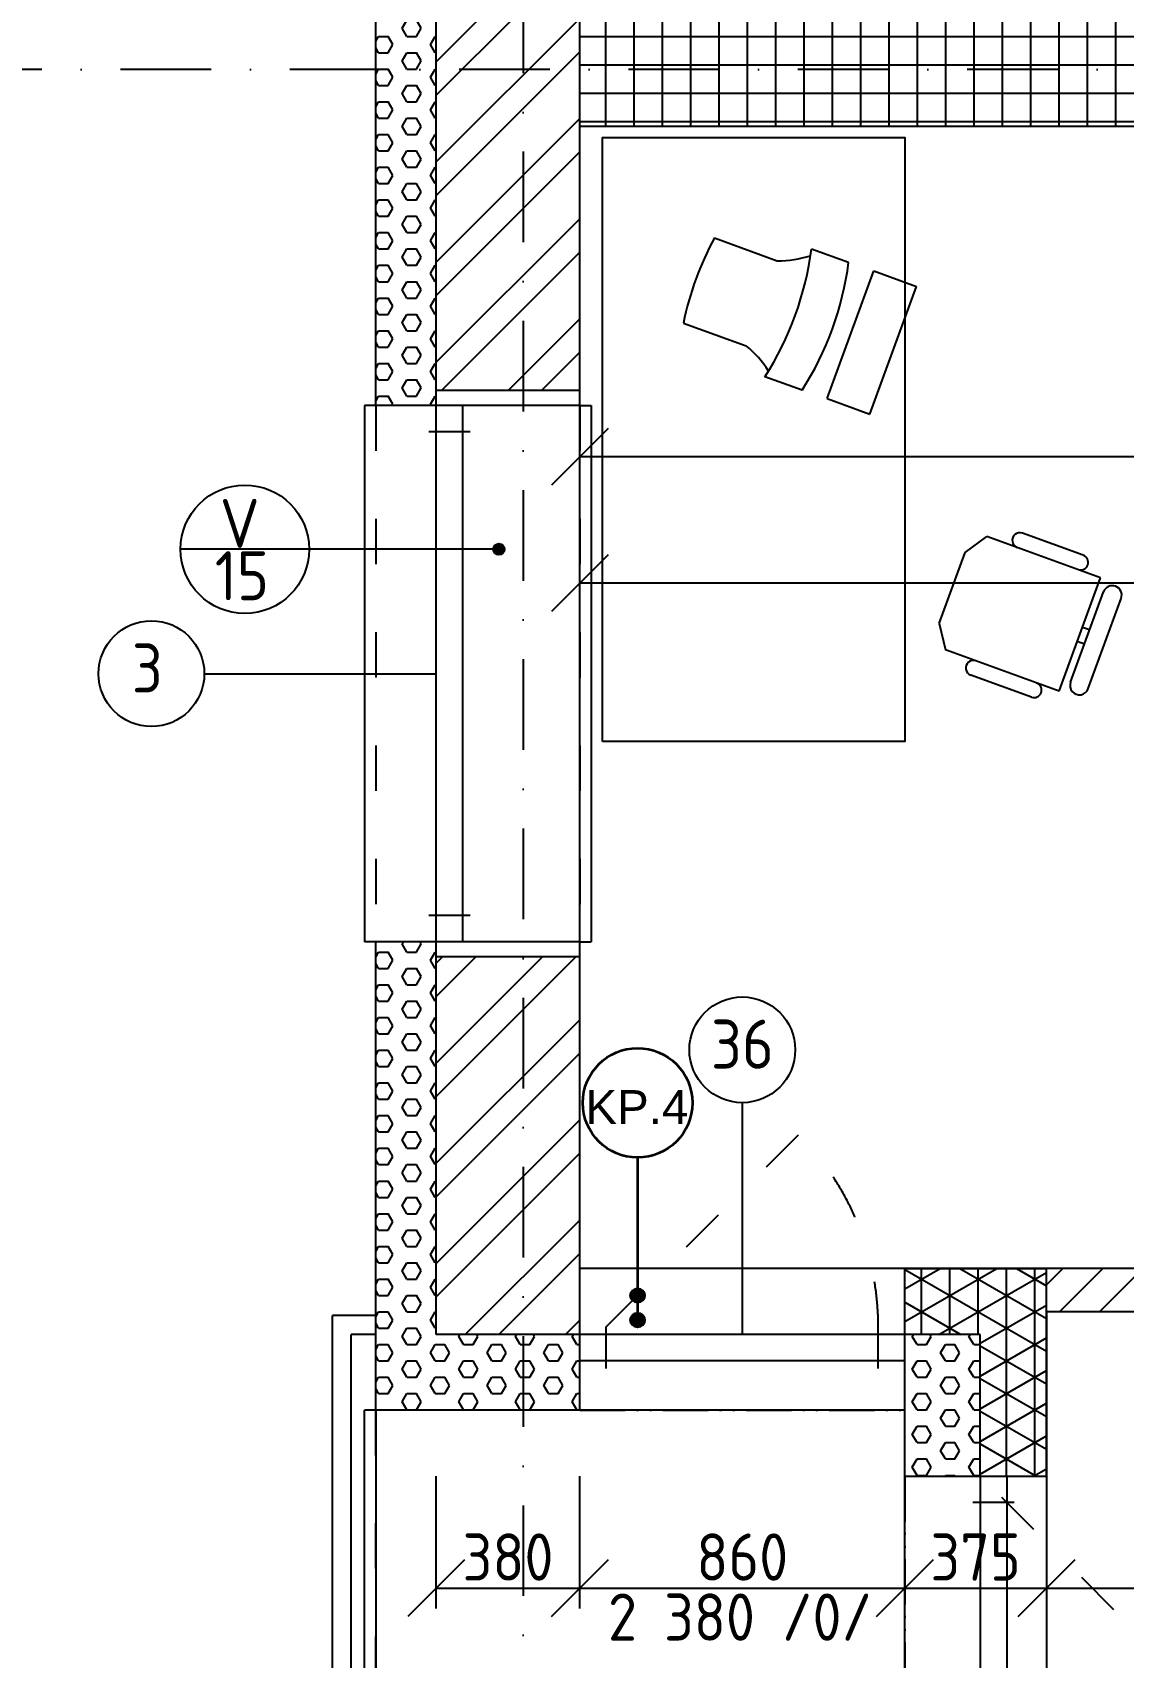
# Model space of a CAD drawing. Extents: x 4511820 to 5180432, y -1526536 to -944957.
# Drawn here: x 5141534 to 5144421, y -1223310 to -1219006 of the extents above; entities that cross this region are included whole.
import ezdxf

# ---------------------------------------------------------------- set-up
doc = ezdxf.new("R2010")
doc.units = 0
doc.header["$MEASUREMENT"] = 0
for name, pattern in [('ACAD_ISO03W100', [30, 12, -18]), ('ACAD_ISO12W100', [22, 12, -3, 0.5, -3, 0.5, -3]), ('BODKOCIARKOVANA_3', [5.6, 3, -1.3, 0, -1.3])]:
    doc.linetypes.add(name, pattern=pattern)
doc.layers.get('0').update_dxf_attribs({"linetype": 'CONTINUOUS'})
doc.layers.get('Defpoints').update_dxf_attribs({"color": 61, "linetype": 'CONTINUOUS'})
for name, color, linetype in [('KÓTY', 4, 'CONTINUOUS'), ('MÚRY', 1, 'CONTINUOUS'), ('OKNÁ', 143, 'CONTINUOUS'), ('osi', 253, 'CONTINUOUS'), ('Plochy', 41, 'CONTINUOUS'), ('POZEMOK', 7, 'CONTINUOUS'), ('TENKÁ', 7, 'CONTINUOUS'), ('ZARIADENIE', 47, 'CONTINUOUS'), ('ŠRAFY', 82, 'CONTINUOUS')]:
    doc.layers.add(name, color=color, linetype=linetype)
doc.layers.add('preklady', color=74, linetype='CONTINUOUS', lineweight=35)
doc.styles.add('ARIAL', font='arial.ttf')
doc.styles.add('STYLE1', font='isocp.shx')
doc.dimstyles.new('STANDARD-50', dxfattribs={"dimtxt": 125, "dimasz": 150, "dimexe": 10, "dimexo": 200, "dimgap": 20, "dimtad": 1, "dimdsep": 46, "dimlunit": 6, "dimtxsty": 'STYLE1', "dimblk1": 'OBLIQUE', "dimblk2": 'OBLIQUE', "dimsah": 1, "dimcen": 2.5, "dimse1": 1, "dimse2": 1, "dimadec": 0, "dimazin": 0, "dimtfac": 1, "dimtmove": 1, "dimatfit": 3, "dimldrblk": 'OBLIQUE', "dimfxl": 1, "dimtolj": 1, "dimtzin": 0, "dimarcsym": 0})
pattern_1 = [(45, (584112, 2493.08), (-132.5825215, 132.5825215), []), (45, (584200.39, 2493.08), (-132.5825215, 132.5825215), [])]
pattern_2 = [(0, (0, -89070.035), (0, 43.3012702), [25, -50]), (120, (0, -89070.035), (-37.5, -21.6506351), [25, -50]), (60, (25, -89070.035), (-37.5, 21.6506351), [25, -50])]

# ---------------------------------------------------------------- blocks, each defined once
blk = doc.blocks.new('_OBLIQUE')
at = {"color": 0, "linetype": 'ByBlock'}
blk.add_line((-0.5, -0.5), (0.5, 0.5), dxfattribs=at)
blk = doc.blocks.new('*D13690')
at = {"layer": 'Defpoints', "color": 0}
for p in [(5142602.5, -1218954.2), (5140068.5, -1219954.2), (5142602.5, -1219954.2)]:
    blk.add_point(p, dxfattribs=at)
at = {"layer": 'KÓTY', "color": 0, "lineweight": -2}
blk.add_line((5140068.5, -1218954.2), (5140068.5, -1219954.2), dxfattribs=at)
at = {"layer": 'KÓTY', "color": 0, "linetype": 'ByBlock', "lineweight": -2, "xscale": 150, "yscale": 150, "zscale": 150}
for p, rotation in [((5140068.5, -1218954.2), 90), ((5140068.5, -1219954.2), 270)]:
    blk.add_blockref('_OBLIQUE', p, dxfattribs=dict(at, rotation=rotation))
at = {"layer": 'KÓTY', "color": 0, "insert": (5139986, -1219454.2), "char_height": 125, "attachment_point": 5, "rotation": 90, "style": 'STYLE1'}
blk.add_mtext('\\A1;1ﾠ000', dxfattribs=at)
blk = doc.blocks.new('*D13691')
at = {"layer": 'Defpoints', "color": 0}
for p in [(5142602.5, -1219954.2), (5140068.5, -1219994.2), (5142602.5, -1219994.2)]:
    blk.add_point(p, dxfattribs=at)
at = {"layer": 'KÓTY', "color": 0, "lineweight": -2}
for p, q in [((5140068.5, -1219954.2), (5140068.5, -1219804.2)), ((5140068.5, -1219954.2), (5140068.5, -1219994.2)), ((5140068.5, -1219994.2), (5140068.5, -1220144.2))]:
    blk.add_line(p, q, dxfattribs=at)
at = {"layer": 'KÓTY', "color": 0, "linetype": 'ByBlock', "lineweight": -2, "xscale": 150, "yscale": 150, "zscale": 150}
for p, rotation in [((5140068.5, -1219954.2), 270), ((5140068.5, -1219994.2), 90)]:
    blk.add_blockref('_OBLIQUE', p, dxfattribs=dict(at, rotation=rotation))
at = {"layer": 'KÓTY', "color": 0, "insert": (5139883.5, -1219923.5), "char_height": 125, "attachment_point": 5, "rotation": 90, "style": 'STYLE1'}
blk.add_mtext('\\A1;40', dxfattribs=at)
blk = doc.blocks.new('*D13692')
at = {"layer": 'Defpoints', "color": 0}
for p in [(5142602.5, -1219994.2), (5140068.5, -1221414.2), (5142602.5, -1221414.2)]:
    blk.add_point(p, dxfattribs=at)
at = {"layer": 'KÓTY', "color": 0, "lineweight": -2}
blk.add_line((5140068.5, -1219994.2), (5140068.5, -1221414.2), dxfattribs=at)
at = {"layer": 'KÓTY', "color": 0, "linetype": 'ByBlock', "lineweight": -2, "xscale": 150, "yscale": 150, "zscale": 150}
for p, rotation in [((5140068.5, -1219994.2), 90), ((5140068.5, -1221414.2), 270)]:
    blk.add_blockref('_OBLIQUE', p, dxfattribs=dict(at, rotation=rotation))
at = {"layer": 'KÓTY', "color": 0, "insert": (5139986, -1220704.2), "char_height": 125, "attachment_point": 5, "rotation": 90, "style": 'STYLE1'}
blk.add_mtext('\\A1;1ﾠ420', dxfattribs=at)
blk = doc.blocks.new('*D13693')
at = {"layer": 'Defpoints', "color": 0}
for p in [(5142602.5, -1221414.2), (5140068.5, -1221454.2), (5142602.5, -1221454.2)]:
    blk.add_point(p, dxfattribs=at)
at = {"layer": 'KÓTY', "color": 0, "lineweight": -2}
blk.add_line((5140068.5, -1221414.2), (5140068.5, -1221454.2), dxfattribs=at)
at = {"layer": 'KÓTY', "color": 0, "linetype": 'ByBlock', "lineweight": -2, "xscale": 150, "yscale": 150, "zscale": 150}
for p, rotation in [((5140068.5, -1221414.2), 90), ((5140068.5, -1221454.2), 270)]:
    blk.add_blockref('_OBLIQUE', p, dxfattribs=dict(at, rotation=rotation))
at = {"layer": 'KÓTY', "color": 0, "insert": (5139883.5, -1221383.5), "char_height": 125, "attachment_point": 5, "rotation": 90, "style": 'STYLE1'}
blk.add_mtext('\\A1;40', dxfattribs=at)
blk = doc.blocks.new('*D13694')
at = {"layer": 'Defpoints', "color": 0}
for p in [(5142602.5, -1221454.2), (5140068.5, -1222454.2), (5142602.5, -1222454.2)]:
    blk.add_point(p, dxfattribs=at)
at = {"layer": 'KÓTY', "color": 0, "lineweight": -2}
blk.add_line((5140068.5, -1221454.2), (5140068.5, -1222454.2), dxfattribs=at)
at = {"layer": 'KÓTY', "color": 0, "linetype": 'ByBlock', "lineweight": -2, "xscale": 150, "yscale": 150, "zscale": 150}
for p, rotation in [((5140068.5, -1221454.2), 90), ((5140068.5, -1222454.2), 270)]:
    blk.add_blockref('_OBLIQUE', p, dxfattribs=dict(at, rotation=rotation))
at = {"layer": 'KÓTY', "color": 0, "insert": (5139986, -1221954.2), "char_height": 125, "attachment_point": 5, "rotation": 90, "style": 'STYLE1'}
blk.add_mtext('\\A1;1ﾠ000', dxfattribs=at)
blk = doc.blocks.new('*D13697')
at = {"layer": 'Defpoints', "color": 0}
for p in [(5144042.5, -1222454.2), (5140068.5, -1222829.2), (5144030, -1222829.2)]:
    blk.add_point(p, dxfattribs=at)
at = {"layer": 'KÓTY', "color": 0, "lineweight": -2}
blk.add_line((5140068.5, -1222454.2), (5140068.5, -1222829.2), dxfattribs=at)
at = {"layer": 'KÓTY', "color": 0, "linetype": 'ByBlock', "lineweight": -2, "xscale": 150, "yscale": 150, "zscale": 150}
for p, rotation in [((5140068.5, -1222454.2), 90), ((5140068.5, -1222829.2), 270)]:
    blk.add_blockref('_OBLIQUE', p, dxfattribs=dict(at, rotation=rotation))
at = {"layer": 'KÓTY', "color": 0, "insert": (5139986, -1222641.7), "char_height": 125, "attachment_point": 5, "rotation": 90, "style": 'STYLE1'}
blk.add_mtext('\\A1;375', dxfattribs=at)
blk = doc.blocks.new('*D13698')
at = {"layer": 'Defpoints', "color": 0}
for p in [(5143842.5, -1222829.2), (5140068.5, -1224809.2), (5143842.5, -1224809.2)]:
    blk.add_point(p, dxfattribs=at)
at = {"layer": 'KÓTY', "color": 0, "lineweight": -2}
blk.add_line((5140068.5, -1222829.2), (5140068.5, -1224809.2), dxfattribs=at)
at = {"layer": 'KÓTY', "color": 0, "linetype": 'ByBlock', "lineweight": -2, "xscale": 150, "yscale": 150, "zscale": 150}
for p, rotation in [((5140068.5, -1222829.2), 90), ((5140068.5, -1224809.2), 270)]:
    blk.add_blockref('_OBLIQUE', p, dxfattribs=dict(at, rotation=rotation))
at = {"layer": 'KÓTY', "color": 0, "insert": (5139986, -1223819.2), "char_height": 125, "attachment_point": 5, "rotation": 90, "style": 'STYLE1'}
blk.add_mtext('\\A1;1ﾠ980', dxfattribs=at)
blk = doc.blocks.new('*D13700')
at = {"layer": 'Defpoints', "color": 0}
for p in [(5139082.5, -1212914.2), (5139368.5, -1225624.2), (5142092.5, -1225624.2)]:
    blk.add_point(p, dxfattribs=at)
at = {"layer": 'KÓTY', "color": 0, "lineweight": -2}
blk.add_line((5139368.5, -1212914.2), (5139368.5, -1225624.2), dxfattribs=at)
at = {"layer": 'KÓTY', "color": 0, "linetype": 'ByBlock', "lineweight": -2, "xscale": 150, "yscale": 150, "zscale": 150}
for p, rotation in [((5139368.5, -1212914.2), 90), ((5139368.5, -1225624.2), 270)]:
    blk.add_blockref('_OBLIQUE', p, dxfattribs=dict(at, rotation=rotation))
at = {"layer": 'KÓTY', "color": 0, "insert": (5139286, -1219269.2), "char_height": 125, "attachment_point": 5, "rotation": 90, "style": 'STYLE1'}
blk.add_mtext('\\A1;12ﾠ710', dxfattribs=at)
blk = doc.blocks.new('*D13702')
at = {"layer": 'Defpoints', "color": 0}
for p in [(5142602.5, -1216039.2), (5139718.5, -1218954.2), (5142602.5, -1218954.2)]:
    blk.add_point(p, dxfattribs=at)
at = {"layer": 'KÓTY', "color": 0, "lineweight": -2}
blk.add_line((5139718.5, -1216039.2), (5139718.5, -1218954.2), dxfattribs=at)
at = {"layer": 'KÓTY', "color": 0, "linetype": 'ByBlock', "lineweight": -2, "xscale": 150, "yscale": 150, "zscale": 150}
for p, rotation in [((5139718.5, -1216039.2), 90), ((5139718.5, -1218954.2), 270)]:
    blk.add_blockref('_OBLIQUE', p, dxfattribs=dict(at, rotation=rotation))
at = {"layer": 'KÓTY', "color": 0, "insert": (5139636, -1217496.7), "char_height": 125, "attachment_point": 5, "rotation": 90, "style": 'STYLE1'}
blk.add_mtext('\\A1;2ﾠ915', dxfattribs=at)
blk = doc.blocks.new('*D13703')
at = {"layer": 'Defpoints', "color": 0}
for p in [(5142602.5, -1218954.2), (5139718.5, -1222454.2), (5142602.5, -1222454.2)]:
    blk.add_point(p, dxfattribs=at)
at = {"layer": 'KÓTY', "color": 0, "lineweight": -2}
blk.add_line((5139718.5, -1218954.2), (5139718.5, -1222454.2), dxfattribs=at)
at = {"layer": 'KÓTY', "color": 0, "linetype": 'ByBlock', "lineweight": -2, "xscale": 150, "yscale": 150, "zscale": 150}
for p, rotation in [((5139718.5, -1218954.2), 90), ((5139718.5, -1222454.2), 270)]:
    blk.add_blockref('_OBLIQUE', p, dxfattribs=dict(at, rotation=rotation))
at = {"layer": 'KÓTY', "color": 0, "insert": (5139636, -1220704.2), "char_height": 125, "attachment_point": 5, "rotation": 90, "style": 'STYLE1'}
blk.add_mtext('\\A1;3ﾠ500', dxfattribs=at)
blk = doc.blocks.new('*D13704')
at = {"layer": 'Defpoints', "color": 0}
for p in [(5142602.5, -1222454.2), (5139718.5, -1225374.2), (5142602.5, -1225374.2)]:
    blk.add_point(p, dxfattribs=at)
at = {"layer": 'KÓTY', "color": 0, "lineweight": -2}
blk.add_line((5139718.5, -1222454.2), (5139718.5, -1225374.2), dxfattribs=at)
at = {"layer": 'KÓTY', "color": 0, "linetype": 'ByBlock', "lineweight": -2, "xscale": 150, "yscale": 150, "zscale": 150}
for p, rotation in [((5139718.5, -1222454.2), 90), ((5139718.5, -1225374.2), 270)]:
    blk.add_blockref('_OBLIQUE', p, dxfattribs=dict(at, rotation=rotation))
at = {"layer": 'KÓTY', "color": 0, "insert": (5139636, -1223914.2), "char_height": 125, "attachment_point": 5, "rotation": 90, "style": 'STYLE1'}
blk.add_mtext('\\A1;2ﾠ920', dxfattribs=at)
blk = doc.blocks.new('*D28412')
at = {"layer": 'Defpoints', "color": 0}
for p in [(5144217.5, -1215864.2), (5144217.5, -1218954.2), (5144848.5, -1218954.2)]:
    blk.add_point(p, dxfattribs=at)
at = {"layer": 'KÓTY', "color": 0, "lineweight": -2}
blk.add_line((5144848.5, -1215864.2), (5144848.5, -1218954.2), dxfattribs=at)
at = {"layer": 'KÓTY', "color": 0, "linetype": 'ByBlock', "lineweight": -2, "xscale": 150, "yscale": 150, "zscale": 150}
for p, rotation in [((5144848.5, -1215864.2), 90), ((5144848.5, -1218954.2), 270)]:
    blk.add_blockref('_OBLIQUE', p, dxfattribs=dict(at, rotation=rotation))
at = {"layer": 'KÓTY', "color": 0, "insert": (5144766, -1217409.2), "char_height": 125, "attachment_point": 5, "rotation": 90, "style": 'STYLE1'}
blk.add_mtext('\\A1;3ﾠ090', dxfattribs=at)
blk = doc.blocks.new('*D28596')
at = {"layer": 'Defpoints', "color": 0}
for p in [(5148272.5, -1219254.2), (5142982.5, -1219624.2), (5142982.5, -1220130)]:
    blk.add_point(p, dxfattribs=at)
at = {"layer": 'KÓTY', "color": 0, "lineweight": -2}
blk.add_line((5148272.5, -1220130), (5142982.5, -1220130), dxfattribs=at)
at = {"layer": 'KÓTY', "color": 0, "linetype": 'ByBlock', "lineweight": -2, "xscale": 150, "yscale": 150, "zscale": 150, "rotation": 180}
blk.add_blockref('_OBLIQUE', (5142982.5, -1220130), dxfattribs=at)
at = {"layer": 'KÓTY', "color": 0, "linetype": 'ByBlock', "lineweight": -2, "xscale": 150, "yscale": 150, "zscale": 150}
blk.add_blockref('_OBLIQUE', (5148272.5, -1220130), dxfattribs=at)
at = {"layer": 'KÓTY', "color": 0, "insert": (5145627.5, -1220047.5), "char_height": 125, "attachment_point": 5, "style": 'STYLE1'}
blk.add_mtext('\\A1;5ﾠ290', dxfattribs=at)
blk = doc.blocks.new('*D28611')
at = {"layer": 'Defpoints', "color": 0}
for p in [(5142602.5, -1222454.2), (5142982.5, -1222454.2), (5142982.5, -1223126)]:
    blk.add_point(p, dxfattribs=at)
at = {"layer": 'KÓTY', "color": 0, "lineweight": -2}
blk.add_line((5142602.5, -1223126), (5142982.5, -1223126), dxfattribs=at)
at = {"layer": 'KÓTY', "color": 0, "linetype": 'ByBlock', "lineweight": -2, "xscale": 150, "yscale": 150, "zscale": 150, "rotation": 180}
blk.add_blockref('_OBLIQUE', (5142602.5, -1223126), dxfattribs=at)
at = {"layer": 'KÓTY', "color": 0, "linetype": 'ByBlock', "lineweight": -2, "xscale": 150, "yscale": 150, "zscale": 150}
blk.add_blockref('_OBLIQUE', (5142982.5, -1223126), dxfattribs=at)
at = {"layer": 'KÓTY', "color": 0, "insert": (5142792.5, -1223043.5), "char_height": 125, "attachment_point": 5, "style": 'STYLE1'}
blk.add_mtext('\\A1;380', dxfattribs=at)
blk = doc.blocks.new('*D28612')
at = {"layer": 'Defpoints', "color": 0}
for p in [(5142982.5, -1222654.2), (5143842.5, -1222654.2), (5143842.5, -1223126)]:
    blk.add_point(p, dxfattribs=at)
at = {"layer": 'KÓTY', "color": 0, "lineweight": -2}
blk.add_line((5142982.5, -1223126), (5143842.5, -1223126), dxfattribs=at)
at = {"layer": 'KÓTY', "color": 0, "linetype": 'ByBlock', "lineweight": -2, "xscale": 150, "yscale": 150, "zscale": 150, "rotation": 180}
blk.add_blockref('_OBLIQUE', (5142982.5, -1223126), dxfattribs=at)
at = {"layer": 'KÓTY', "color": 0, "linetype": 'ByBlock', "lineweight": -2, "xscale": 150, "yscale": 150, "zscale": 150}
blk.add_blockref('_OBLIQUE', (5143842.5, -1223126), dxfattribs=at)
at = {"layer": 'KÓTY', "color": 0, "insert": (5143412.5, -1223043.5), "char_height": 125, "attachment_point": 5, "style": 'STYLE1'}
blk.add_mtext('\\A1;860', dxfattribs=at)
blk = doc.blocks.new('*D28613')
at = {"layer": 'Defpoints', "color": 0}
for p in [(5143842.5, -1222654.2), (5144217.5, -1222829.2), (5144217.5, -1223126)]:
    blk.add_point(p, dxfattribs=at)
at = {"layer": 'KÓTY', "color": 0, "lineweight": -2}
blk.add_line((5143842.5, -1223126), (5144217.5, -1223126), dxfattribs=at)
at = {"layer": 'KÓTY', "color": 0, "linetype": 'ByBlock', "lineweight": -2, "xscale": 150, "yscale": 150, "zscale": 150, "rotation": 180}
blk.add_blockref('_OBLIQUE', (5143842.5, -1223126), dxfattribs=at)
at = {"layer": 'KÓTY', "color": 0, "linetype": 'ByBlock', "lineweight": -2, "xscale": 150, "yscale": 150, "zscale": 150}
blk.add_blockref('_OBLIQUE', (5144217.5, -1223126), dxfattribs=at)
at = {"layer": 'KÓTY', "color": 0, "insert": (5144030, -1223043.5), "char_height": 125, "attachment_point": 5, "style": 'STYLE1'}
blk.add_mtext('\\A1;375', dxfattribs=at)
blk = doc.blocks.new('*D28663')
at = {"layer": 'Defpoints', "color": 0}
for p in [(5144217.5, -1222394.2), (5146967.5, -1222394.2), (5146967.5, -1223126)]:
    blk.add_point(p, dxfattribs=at)
at = {"layer": 'KÓTY', "color": 0, "lineweight": -2}
blk.add_line((5144217.5, -1223126), (5146967.5, -1223126), dxfattribs=at)
at = {"layer": 'KÓTY', "color": 0, "linetype": 'ByBlock', "lineweight": -2, "xscale": 150, "yscale": 150, "zscale": 150, "rotation": 180}
blk.add_blockref('_OBLIQUE', (5144217.5, -1223126), dxfattribs=at)
at = {"layer": 'KÓTY', "color": 0, "linetype": 'ByBlock', "lineweight": -2, "xscale": 150, "yscale": 150, "zscale": 150}
blk.add_blockref('_OBLIQUE', (5146967.5, -1223126), dxfattribs=at)
at = {"layer": 'KÓTY', "color": 0, "insert": (5145592.5, -1223043.5), "char_height": 125, "attachment_point": 5, "style": 'STYLE1'}
blk.add_mtext('\\A1;2ﾠ750', dxfattribs=at)
blk = doc.blocks.new('*D28669')
at = {"layer": 'Defpoints', "color": 0}
for p in [(5142982.5, -1220464.5), (5146852.5, -1221139.2), (5142982.5, -1222279.2)]:
    blk.add_point(p, dxfattribs=at)
at = {"layer": 'KÓTY', "color": 0, "lineweight": -2}
blk.add_line((5146852.5, -1220464.5), (5142982.5, -1220464.5), dxfattribs=at)
at = {"layer": 'KÓTY', "color": 0, "linetype": 'ByBlock', "lineweight": -2, "xscale": 150, "yscale": 150, "zscale": 150, "rotation": 180}
blk.add_blockref('_OBLIQUE', (5142982.5, -1220464.5), dxfattribs=at)
at = {"layer": 'KÓTY', "color": 0, "linetype": 'ByBlock', "lineweight": -2, "xscale": 150, "yscale": 150, "zscale": 150}
blk.add_blockref('_OBLIQUE', (5146852.5, -1220464.5), dxfattribs=at)
at = {"layer": 'KÓTY', "color": 0, "insert": (5144917.5, -1220382), "char_height": 125, "attachment_point": 5, "style": 'STYLE1'}
blk.add_mtext('\\A1;3ﾠ870', dxfattribs=at)
blk = doc.blocks.new('*D47177')
at = {"layer": 'Defpoints', "color": 0}
for p in [(5144042.5, -1218394.2), (5140068.5, -1218954.2), (5144042.5, -1218954.2)]:
    blk.add_point(p, dxfattribs=at)
at = {"layer": 'KÓTY', "color": 0, "lineweight": -2}
blk.add_line((5140068.5, -1218394.2), (5140068.5, -1218954.2), dxfattribs=at)
at = {"layer": 'KÓTY', "color": 0, "linetype": 'ByBlock', "lineweight": -2, "xscale": 150, "yscale": 150, "zscale": 150}
for p, rotation in [((5140068.5, -1218394.2), 90), ((5140068.5, -1218954.2), 270)]:
    blk.add_blockref('_OBLIQUE', p, dxfattribs=dict(at, rotation=rotation))
at = {"layer": 'KÓTY', "color": 0, "insert": (5139986, -1218674.2), "char_height": 125, "attachment_point": 5, "rotation": 90, "style": 'STYLE1'}
blk.add_mtext('\\A1;560', dxfattribs=at)

msp = doc.modelspace()

# ---------------------------------------------------------------- hatches: boundary and pattern name
at = {"layer": 'preklady'}
h = msp.add_hatch(color=256, dxfattribs=at)
h.dxf.hatch_style = 1
h.paths.add_polyline_path([(5143154, -1222351.035, 1), (5143117, -1222351.035, 1)])
h = msp.add_hatch(color=256, dxfattribs=at)
h.dxf.hatch_style = 1
h.paths.add_polyline_path([(5143154, -1222416.035, 1), (5143117, -1222416.035, 1)])
at = {"layer": 'TENKÁ'}
h = msp.add_hatch(color=256, dxfattribs=at)
h.dxf.hatch_style = 1
h.paths.add_polyline_path([(5142753.315, -1220374.688, 2.41421356), (5142768.315, -1220359.688, 0.41421356)])
at = {"layer": 'ŠRAFY'}
h = msp.add_hatch(dxfattribs=at)
h.set_pattern_fill('HEX', color=256, scale=200)
h.set_pattern_definition(pattern_2)
h.paths.add_polyline_path([(5142442.5, -1218954.226), (5142442.5, -1219004.226), (5142442.5, -1219994.226), (5142602.5, -1219994.226), (5142602.5, -1219954.226), (5142602.5, -1218954.226), (5142982.5, -1218954.226), (5144042.5, -1218954.226), (5144042.5, -1218394.226), (5143842.5, -1218394.226), (5143842.5, -1218507.581), (5143842.5, -1218754.226), (5142442.5, -1218754.226)])
h = msp.add_hatch(dxfattribs=at)
h.set_pattern_fill('ANSI32', color=256, scale=500)
h.set_pattern_definition(pattern_1)
h.paths.add_polyline_path([(5142602.5, -1219954.226), (5142982.5, -1219954.226), (5142982.5, -1219254.226), (5142982.5, -1218954.226), (5142602.5, -1218954.226)])
at = {"layer": 'ŠRAFY', "ltscale": 0.25}
h = msp.add_hatch(dxfattribs=at)
h.set_pattern_fill('ANSI37', color=256, scale=600, angle=45)
h.set_pattern_definition([(90, (-3307273.674, 579782.7), (-75, 1e-14), []), (180, (-3307273.674, 579782.7), (-1e-14, -75), [])])
h.paths.add_polyline_path([(5142982.5, -1219254.226), (5148272.5, -1219254.226), (5148387.5, -1219254.226), (5150612.5, -1219254.226), (5150637.5, -1219254.226), (5150752.5, -1219254.226), (5151752.5, -1219254.226), (5151867.5, -1219254.226), (5152437.5, -1219254.226), (5152467.5, -1219254.226), (5155902.5, -1219254.226), (5155902.5, -1218954.226), (5152117.5, -1218954.226), (5152087.5, -1218954.226), (5151517.5, -1218954.226), (5151402.5, -1218954.226), (5149177.5, -1218954.226), (5149152.5, -1218954.226), (5149037.5, -1218954.226), (5147287.5, -1218954.226), (5147172.5, -1218954.226), (5146572.5, -1218954.226), (5145972.5, -1218954.226), (5145372.5, -1218954.226), (5144217.5, -1218954.226), (5144042.5, -1218954.226), (5142982.5, -1218954.226)])
at = {"layer": 'ŠRAFY'}
h = msp.add_hatch(dxfattribs=at)
h.set_pattern_fill('HEX', color=256, scale=200)
h.set_pattern_definition(pattern_2)
h.paths.add_polyline_path([(5142602.5, -1222454.226), (5142602.5, -1221454.226), (5142602.5, -1221414.226), (5142442.5, -1221414.226), (5142442.5, -1222404.226), (5142442.5, -1222454.226), (5142442.5, -1222654.226), (5142982.5, -1222654.226), (5142982.5, -1222524.226), (5142982.5, -1222454.226)])
h = msp.add_hatch(dxfattribs=at)
h.set_pattern_fill('ANSI32', color=256, scale=500)
h.set_pattern_definition(pattern_1)
h.paths.add_polyline_path([(5142982.5, -1222279.226), (5142982.5, -1221454.226), (5142602.5, -1221454.226), (5142602.5, -1222454.226), (5142982.5, -1222454.226)])
at = {"layer": 'ŠRAFY', "ltscale": 0.25}
h = msp.add_hatch(dxfattribs=at)
h.set_pattern_fill('NET3', color=256, scale=600, angle=90)
h.set_pattern_definition([(90, (584112, -89070.035), (-75, 5e-15), []), (150, (584112, -89070.035), (-37.5, -64.9519053), []), (210, (584112, -89070.035), (37.5, -64.9519053), [])])
h.paths.add_polyline_path([(5143842.5, -1222454.226), (5144042.5, -1222454.226), (5144042.5, -1222829.226), (5144217.5, -1222829.226), (5144217.5, -1222394.226), (5144217.5, -1222279.226), (5143842.5, -1222279.226)])
h = msp.add_hatch(dxfattribs=at)
h.set_pattern_fill('ANSI31', color=256, scale=600, style=0)
h.set_pattern_definition([(45, (515270.5, 214751.965), (-53.0330086, 53.0330086), [])])
h.paths.add_polyline_path([(5144217.5, -1222394.226), (5144217.5, -1222279.226), (5146967.5, -1222279.226), (5146967.5, -1222394.226)])
at = {"layer": 'ŠRAFY'}
h = msp.add_hatch(dxfattribs=at)
h.set_pattern_fill('HEX', color=256, scale=200)
h.set_pattern_definition(pattern_2)
h.paths.add_polyline_path([(5143842.5, -1222524.226), (5143842.5, -1222654.226), (5143842.5, -1222829.226), (5144042.5, -1222829.226), (5144042.5, -1222454.226), (5143842.5, -1222454.226)])

# ---------------------------------------------------------------- linework, layer by layer
at = {"layer": 'KÓTY', "ltscale": 25}
for p, q in [((5142602.5, -1223179.438), (5142602.5, -1222829.438)), ((5142982.5, -1223179.438), (5142982.5, -1222829.438))]:
    msp.add_line(p, q, dxfattribs=at)
at = {"layer": 'MÚRY'}
for p, q in [((5142442.5, -1219994.226), (5142442.5, -1218754.226)), ((5142982.5, -1219254.226), (5148272.5, -1219254.226)), ((5142982.5, -1219994.226), (5142982.5, -1219254.226)), ((5142982.5, -1219994.226), (5142442.5, -1219994.226)), ((5142442.5, -1222654.226), (5142442.5, -1221414.226)), ((5142982.5, -1221414.226), (5142442.5, -1221414.226)), ((5142982.5, -1222654.226), (5142982.5, -1221414.226)), ((5143842.5, -1222829.226), (5143842.5, -1222279.226)), ((5143842.5, -1222279.226), (5144217.5, -1222279.226)), ((5146852.5, -1222279.226), (5144217.5, -1222279.226)), ((5144217.5, -1222829.226), (5144217.5, -1222394.226)), ((5146967.5, -1222394.226), (5144217.5, -1222394.226)), ((5142982.5, -1222654.226), (5142442.5, -1222654.226)), ((5143842.5, -1222829.226), (5144217.5, -1222829.226))]:
    msp.add_line(p, q, dxfattribs=at)
at = {"layer": 'OKNÁ', "ltscale": 0.25}
for p, q in [((5142602.5, -1221414.226), (5142602.5, -1219994.226)), ((5142672.5, -1221414.226), (5142672.5, -1219994.226)), ((5142692.5, -1220064.226), (5142582.5, -1220064.226)), ((5142692.5, -1220064.226), (5142582.5, -1220064.226)), ((5141988.646, -1220704.226), (5142602.5, -1220704.226)), ((5142692.5, -1221344.226), (5142582.5, -1221344.226)), ((5142692.5, -1221344.226), (5142582.5, -1221344.226)), ((5143412.5, -1221840.372), (5143412.5, -1222454.226)), ((5143842.5, -1222454.226), (5142982.5, -1222454.226)), ((5143052.5, -1222544.226), (5143052.5, -1222434.226)), ((5143772.5, -1222544.226), (5143772.5, -1222434.226)), ((5143842.5, -1222524.226), (5142982.5, -1222524.226)), ((5144042.5, -1222829.226), (5144042.5, -1224809.226)), ((5144112.5, -1222829.226), (5144112.5, -1224809.226)), ((5144132.5, -1222899.226), (5144022.5, -1222899.226))]:
    msp.add_line(p, q, dxfattribs=at)
at = {"layer": 'OKNÁ', "linetype": 'ACAD_ISO03W100', "ltscale": 10}
for p, q in [((5143052.5, -1222434.226), (5143561.617, -1221925.109)), ((5144098.358, -1222885.084), (5144678.185, -1223464.912))]:
    msp.add_line(p, q, dxfattribs=at)
at = {"layer": 'OKNÁ', "ltscale": 0.25}
for centre in [(5141848.646, -1220704.226), (5143412.5, -1221700.372)]:
    msp.add_circle(centre, 140, dxfattribs=at)
at = {"layer": 'OKNÁ', "linetype": 'ACAD_ISO03W100', "ltscale": 10}
msp.add_arc((5143052.5, -1222434.226), 720, 0, 45, dxfattribs=at)
at = {"layer": 'osi', "linetype": 'BODKOCIARKOVANA_3', "ltscale": 80}
for p, q in [((5142832.5, -1198261.132), (5142832.5, -1230189.035)), ((5157242.5, -1219104.226), (5093572.5, -1219104.226))]:
    msp.add_line(p, q, dxfattribs=at)
at = {"layer": 'Plochy'}
for points in [[(5146852.5, -1222279.226), (5142982.5, -1222279.226), (5142982.5, -1219254.226), (5148272.5, -1219254.226), (5148272.5, -1221139.226), (5146852.5, -1221139.226)], [(5150062.5, -1222394.226), (5149312.5, -1222394.226), (5149312.5, -1221254.226), (5146967.5, -1221254.226), (5146967.5, -1222394.226), (5144217.5, -1222394.226), (5144217.5, -1225374.226), (5150062.5, -1225374.226)], [(5143842.5, -1222654.226), (5142442.5, -1222654.226), (5142442.5, -1225174.226), (5143842.5, -1225174.226)]]:
    msp.add_lwpolyline(points, close=True, dxfattribs=at)
at = {"layer": 'POZEMOK'}
for p, q in [((5142327.5, -1225424.226), (5142327.5, -1222404.226)), ((5142442.5, -1222404.226), (5142327.5, -1222404.226)), ((5142377.5, -1225374.226), (5142377.5, -1222454.226)), ((5142442.5, -1222454.226), (5142377.5, -1222454.226))]:
    msp.add_line(p, q, dxfattribs=at)
at = {"layer": 'preklady'}
msp.add_line((5143135.5, -1221985.726), (5143135.5, -1222397.535), dxfattribs=at)
at = {"layer": 'preklady', "ltscale": 0.25}
msp.add_circle((5143135.5, -1221840.726), 145, dxfattribs=at)
at = {"layer": 'preklady'}
for centre in [(5143135.5, -1222351.035), (5143135.5, -1222416.035)]:
    msp.add_circle(centre, 18.5, dxfattribs=at)
at = {"layer": 'TENKÁ'}
for p, q in [((5142602.5, -1219994.226), (5142602.5, -1218954.226)), ((5142982.5, -1219254.226), (5142982.5, -1218954.226)), ((5142982.5, -1219954.226), (5142602.5, -1219954.226)), ((5142602.5, -1222454.226), (5142602.5, -1221414.226)), ((5142982.5, -1221454.226), (5142602.5, -1221454.226)), ((5144217.5, -1222394.226), (5144217.5, -1222279.226)), ((5142982.5, -1222454.226), (5142602.5, -1222454.226)), ((5144042.5, -1222454.226), (5143842.5, -1222454.226)), ((5144042.5, -1222829.226), (5144042.5, -1222454.226))]:
    msp.add_line(p, q, dxfattribs=at)
at = {"layer": 'TENKÁ', "ltscale": 0.25}
for p, q in [((5142412.5, -1219994.226), (5142412.5, -1221414.226)), ((5142442.5, -1219994.226), (5142412.5, -1219994.226)), ((5142982.5, -1219994.226), (5143012.5, -1219994.226)), ((5143012.5, -1219994.226), (5143012.5, -1221414.226)), ((5142265.912, -1220374.688), (5141925.912, -1220374.688)), ((5142768.315, -1220374.688), (5142265.912, -1220374.688)), ((5142442.5, -1221414.226), (5142412.5, -1221414.226)), ((5142982.5, -1221414.226), (5143012.5, -1221414.226)), ((5142442.5, -1222654.226), (5142412.5, -1222654.226)), ((5142412.5, -1225174.226), (5142412.5, -1222654.226))]:
    msp.add_line(p, q, dxfattribs=at)
at = {"layer": 'TENKÁ', "linetype": 'ACAD_ISO03W100', "ltscale": 10}
for p, q in [((5142442.5, -1219994.226), (5142442.5, -1221414.226)), ((5142982.5, -1219994.226), (5142982.5, -1221414.226)), ((5142442.5, -1225174.226), (5142442.5, -1222654.226))]:
    msp.add_line(p, q, dxfattribs=at)
at = {"layer": 'TENKÁ', "linetype": 'ACAD_ISO12W100', "ltscale": 10}
for p, q in [((5143842.5, -1222279.226), (5142982.5, -1222279.226)), ((5142982.5, -1222654.226), (5143842.5, -1222654.226)), ((5143842.5, -1222829.226), (5143842.5, -1224809.226)), ((5144217.5, -1222829.226), (5144217.5, -1224809.226))]:
    msp.add_line(p, q, dxfattribs=at)
at = {"layer": 'TENKÁ', "ltscale": 0.25}
msp.add_circle((5142095.912, -1220374.688), 170, dxfattribs=at)
at = {"layer": 'TENKÁ'}
msp.add_circle((5142768.315, -1220374.688), 15, dxfattribs=at)
at = {"layer": 'ZARIADENIE', "color": 8, "ltscale": 0.25}
for p, q in [((5143338.784, -1219550.12), (5143505.061, -1219610.64)), ((5143693.798, -1219615.484), (5143595.329, -1219579.645)), ((5143637.349, -1219975.842), (5143760.477, -1219637.552)), ((5143760.477, -1219637.552), (5143873.24, -1219678.595)), ((5143750.112, -1220016.884), (5143873.24, -1219678.595)), ((5143256.699, -1219775.647), (5143422.976, -1219836.167)), ((5143570.671, -1219953.774), (5143472.202, -1219917.934)), ((5143637.349, -1219975.842), (5143750.112, -1220016.884))]:
    msp.add_line(p, q, dxfattribs=at)
at = {"layer": 'ZARIADENIE', "color": 33, "ltscale": 0.25}
for p, q in [((5144002.014, -1220383.261), (5144060.123, -1220340.56)), ((5144360.825, -1220450.006), (5144060.123, -1220340.56)), ((5144314.777, -1220390.679), (5144153.817, -1220332.095)), ((5143933.61, -1220571.199), (5144002.014, -1220383.261)), ((5144251.378, -1220750.708), (5144360.825, -1220450.006)), ((5144281.388, -1220726.733), (5144368.403, -1220487.662)), ((5144328.373, -1220743.834), (5144415.387, -1220504.763)), ((5143933.61, -1220571.199), (5143950.677, -1220641.261)), ((5144331.736, -1220588.404), (5144312.942, -1220581.563)), ((5144251.378, -1220750.708), (5143950.677, -1220641.261)), ((5144318.055, -1220625.991), (5144299.261, -1220619.151)), ((5144177.969, -1220766.556), (5144017.009, -1220707.972))]:
    msp.add_line(p, q, dxfattribs=at)
at = {"layer": 'ZARIADENIE'}
msp.add_lwpolyline([(5143042.5, -1220884.226), (5143042.5, -1219284.226), (5143842.5, -1219284.226), (5143842.5, -1220884.226)], close=True, dxfattribs=at)
at = {"layer": 'ZARIADENIE', "color": 8, "ltscale": 0.25}
for centre, radius, start, end in [((5144059.994, -1219940.321), 820, 151.585032, 168.414968), ((5142782.012, -1219475.173), 820, 327.319617, 352.680384), ((5143509.234, -1219340.494), 270.179, 269.115037, 288.028098), ((5142880.48, -1219511.013), 820, 327.319617, 352.680384), ((5143252.526, -1220045.793), 270.179, 31.971902, 50.884963)]:
    msp.add_arc(centre, radius, start, end, dxfattribs=at)
at = {"layer": 'ZARIADENIE', "color": 33, "ltscale": 0.25}
for centre, radius, start, end in [((5144146.977, -1220350.888), 20, 70, 250), ((5144307.937, -1220409.473), 20, 250, 70), ((5144391.895, -1220496.212), 25, 340, 160), ((5144023.85, -1220689.178), 20, 70, 250), ((5144184.81, -1220747.762), 20, 250, 70), ((5144304.88, -1220735.284), 25, 160, 340)]:
    msp.add_arc(centre, radius, start, end, dxfattribs=at)

# ---------------------------------------------------------------- texts
at = {"layer": 'KÓTY', "insert": (5143406.578, -1223202.535), "char_height": 125, "attachment_point": 5, "style": 'STYLE1'}
msp.add_mtext('\\A1;2 380 /0/', dxfattribs=at)
at = {"layer": 'preklady', "linetype": 'Continuous', "lineweight": 20, "style": 'ARIAL'}
msp.add_text('KP.4', height=90, dxfattribs=at).set_placement((5142997.236, -1221896.983))
at = {"layer": 'TENKÁ', "style": 'STYLE1'}
for s, p in [('V', (5142029.882, -1220371.188)), ('15', (5142016.382, -1220509.825)), ('3', (5141796.616, -1220754.226)), ('36', (5143329.47, -1221750.372))]:
    msp.add_text(s, height=130, dxfattribs=at).set_placement(p)

# ---------------------------------------------------------------- dimensions: what is measured, and where the dimension line sits
at = {"layer": 'KÓTY'}
for base, p1, p2, picture, middle in [((5139368.5, -1225624.226), (5139082.5, -1212914.226), (5142092.5, -1225624.226), '*D13700', (5139285.957, -1219269.226)), ((5144848.5, -1218954.226), (5144217.5, -1215864.226), (5144217.5, -1218954.226), '*D28412', (5144765.957, -1217409.226)), ((5139718.5, -1218954.226), (5142602.5, -1216039.226), (5142602.5, -1218954.226), '*D13702', (5139635.957, -1217496.726)), ((5139718.5, -1222454.226), (5142602.5, -1218954.226), (5142602.5, -1222454.226), '*D13703', (5139635.957, -1220704.226)), ((5140068.5, -1219954.226), (5142602.5, -1218954.226), (5142602.5, -1219954.226), '*D13690', (5139985.957, -1219454.226)), ((5140068.5, -1219994.226), (5142602.5, -1219954.226), (5142602.5, -1219994.226), '*D13691', (5139883.5, -1219923.476)), ((5140068.5, -1221414.226), (5142602.5, -1219994.226), (5142602.5, -1221414.226), '*D13692', (5139985.957, -1220704.226)), ((5140068.5, -1221454.226), (5142602.5, -1221414.226), (5142602.5, -1221454.226), '*D13693', (5139883.5, -1221383.476)), ((5140068.5, -1222454.226), (5142602.5, -1221454.226), (5142602.5, -1222454.226), '*D13694', (5139985.957, -1221954.226)), ((5139718.5, -1225374.226), (5142602.5, -1222454.226), (5142602.5, -1225374.226), '*D13704', (5139635.957, -1223914.226)), ((5140068.5, -1222829.226), (5144042.5, -1222454.226), (5144030, -1222829.226), '*D13697', (5139986, -1222641.726)), ((5140068.5, -1224809.226), (5143842.5, -1222829.226), (5143842.5, -1224809.226), '*D13698', (5139985.957, -1223819.226))]:
    dim = msp.add_linear_dim(base=base, p1=p1, p2=p2, angle=90, dimstyle='STANDARD-50', dxfattribs=at)
    dim.commit()
    dim.dimension.update_dxf_attribs({"geometry": picture, "text_midpoint": middle})
dim = msp.add_linear_dim(base=(5140068.5, -1218954.226), p1=(5144042.5, -1218394.226), p2=(5144042.5, -1218954.226), angle=90, dimstyle='STANDARD-50', override={"dimtxsty": 'STYLE1', "dimldrblk": 'OBLIQUE'}, dxfattribs=at)
dim.commit()
dim.dimension.update_dxf_attribs({"geometry": '*D47177', "text_midpoint": (5139986, -1218674.226)})
for base, p1, p2, picture, middle in [((5142982.5, -1220130.035), (5148272.5, -1219254.226), (5142982.5, -1219624.226), '*D28596', (5145627.5, -1220047.492)), ((5142982.5, -1223126.035), (5142602.5, -1222454.226), (5142982.5, -1222454.226), '*D28611', (5142792.5, -1223043.535)), ((5143842.5, -1223126.035), (5142982.5, -1222654.226), (5143842.5, -1222654.226), '*D28612', (5143412.5, -1223043.535)), ((5144217.5, -1223126.035), (5143842.5, -1222654.226), (5144217.5, -1222829.226), '*D28613', (5144030, -1223043.535))]:
    dim = msp.add_linear_dim(base=base, p1=p1, p2=p2, dimstyle='STANDARD-50', dxfattribs=at)
    dim.commit()
    dim.dimension.update_dxf_attribs({"geometry": picture, "text_midpoint": middle})
for base, p1, p2, picture, middle in [((5142982.5, -1220464.535), (5146852.5, -1221139.226), (5142982.5, -1222279.226), '*D28669', (5144917.5, -1220381.992)), ((5146967.5, -1223126.035), (5144217.5, -1222394.226), (5146967.5, -1222394.226), '*D28663', (5145592.5, -1223043.492))]:
    dim = msp.add_linear_dim(base=base, p1=p1, p2=p2, dimstyle='STANDARD-50', override={"dimtxsty": 'STYLE1', "dimldrblk": 'OBLIQUE'}, dxfattribs=at)
    dim.commit()
    dim.dimension.update_dxf_attribs({"geometry": picture, "text_midpoint": middle})

doc.saveas('drawing.dxf')
